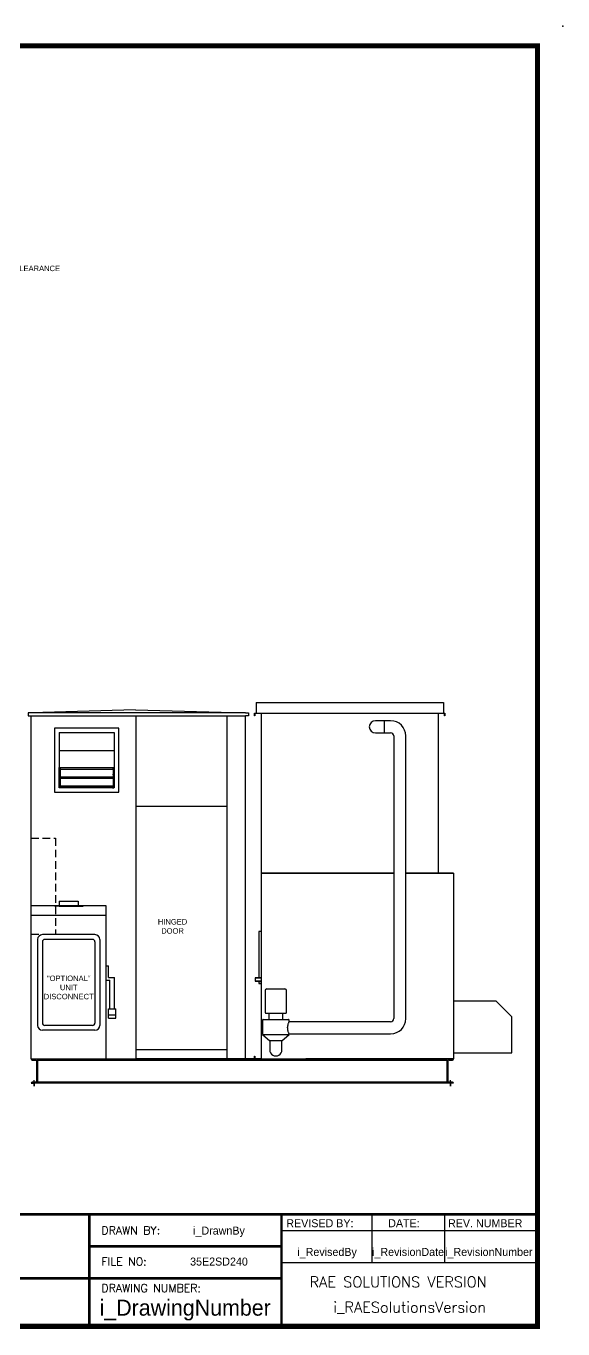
# Model space of a CAD drawing. Header units: inches. Extents: x -285 to 409, y -144 to 294.
# Drawn here: x 232 to 408.6, y -134.6 to 293.9 of the extents above; entities that cross this region are included whole.
import ezdxf
from ezdxf.enums import TextEntityAlignment as Align

# ---------------------------------------------------------------- set-up
doc = ezdxf.new("R2010")
doc.units = ezdxf.units.IN
doc.header["$MEASUREMENT"] = 0
doc.linetypes.add('HIDDEN', pattern=[0.375, 0.25, -0.125])
doc.layers.get('0').update_dxf_attribs({"color": 10})
doc.styles.add('SIMPLEX', font='SIMPLEX')

msp = doc.modelspace()

# ---------------------------------------------------------------- linework, layer by layer
at = {"color": 1, "ltscale": 5}
for p, q in [((267.96725, 69.07099), (233.65475, 68.07099)), ((267.96725, 69.07099), (304.15475, 68.07099)), ((233.65475, 68.07099), (232.65475, 68.07099)), ((232.65475, 68.07099), (232.65475, 67.07099)), ((232.65475, 67.07099), (233.65475, 67.07099)), ((304.15475, 68.07099), (233.65475, 68.07099)), ((233.65475, -45.78301), (233.65475, 67.07099)), ((233.65475, 67.07099), (304.15475, 67.07099)), ((268.15475, -45.78301), (268.15475, 67.07099)), ((298.15475, -45.78301), (298.15475, 67.07099)), ((304.15475, 68.07099), (305.15475, 68.07099)), ((304.15475, -45.78301), (304.15475, 67.07099)), ((305.15475, 67.07099), (304.15475, 67.07099)), ((305.15475, 68.07099), (305.15475, 67.07099)), ((298.15475, 37.21699), (268.15475, 37.21699)), ((298.15475, -42.78301), (268.15475, -42.78301)), ((233.65475, -45.78301), (233.65475, -45.78301)), ((233.65475, -45.78301), (372.65475, -45.78301)), ((234.02975, -46.15801), (235.15475, -46.15801)), ((235.52975, -53.03301), (235.52975, -46.53301)), ((235.90475, -53.78301), (235.90475, -45.78301)), ((235.90475, -46.15801), (370.40475, -46.15801)), ((298.15475, -45.78301), (268.15475, -45.78301)), ((304.15475, -45.78301), (298.15475, -45.78301)), ((307.15475, -45.78301), (304.15475, -45.78301)), ((307.15475, -45.78301), (304.15475, -45.78301)), ((370.40475, -45.78301), (370.40475, -53.78301)), ((370.77975, -46.53301), (370.77975, -53.03301)), ((371.15475, -46.15801), (372.27975, -46.15801)), ((372.65475, -45.78301), (372.65475, -45.78301)), ((372.65475, -53.78301), (233.65475, -53.78301)), ((233.65475, -53.78301), (233.65475, -53.78301)), ((233.65475, -53.78301), (234.65475, -53.78301)), ((235.15475, -53.40801), (234.02975, -53.40801)), ((234.65475, -54.78301), (234.65475, -52.78301)), ((234.65475, -53.78301), (234.65475, -54.78301)), ((370.40475, -53.40801), (235.90475, -53.40801)), ((372.27975, -53.40801), (371.15475, -53.40801)), ((371.65475, -54.78301), (371.65475, -52.78301)), ((372.65475, -53.78301), (371.65475, -53.78301)), ((371.65475, -53.78301), (371.65475, -54.78301)), ((372.65475, -53.78301), (372.65475, -53.78301))]:
    msp.add_line(p, q, dxfattribs=at)
at = {"color": 1, "linetype": 'Continuous'}
for p, q in [((307.65475, 71.45099), (369.27975, 71.45099)), ((307.65475, 71.45099), (307.65475, 67.95099)), ((307.65475, 71.45099), (369.27975, 71.45099)), ((307.65475, 71.45099), (307.65475, 67.95099)), ((369.27975, 71.45099), (369.27975, 67.95099)), ((369.27975, 71.45099), (369.27975, 67.95099)), ((307.15475, 67.95099), (309.40475, 67.95099)), ((307.15475, 67.07099), (307.15475, 67.95099)), ((307.15475, 67.95099), (309.40475, 67.95099)), ((307.15475, 67.07099), (307.15475, 67.95099)), ((307.27975, 67.07099), (307.15475, 67.07099)), ((307.27975, 67.07099), (307.15475, 67.07099)), ((309.40475, 67.82599), (307.27975, 67.82599)), ((307.27975, 67.82599), (307.27975, 67.07099)), ((307.27975, 67.82599), (307.27975, 67.07099)), ((309.40475, 67.82599), (307.27975, 67.82599)), ((309.40475, -2.23501), (309.40475, 67.95099)), ((309.40475, 67.95099), (309.40475, 67.93499)), ((309.40475, 67.95099), (367.52975, 67.95099)), ((309.40475, 67.95099), (309.40475, 67.93499)), ((309.40475, 67.95099), (367.52975, 67.95099)), ((309.40475, -2.28301), (309.40475, 67.95099)), ((309.40475, 67.93499), (367.52975, 67.93499)), ((309.40475, 67.93499), (367.52975, 67.93499)), ((349.92067, 65.45099), (346.90475, 65.45099)), ((349.92067, 61.45032), (349.92067, 65.45166)), ((351.92067, 65.45099), (349.92067, 65.45099)), ((367.52975, 67.95099), (369.77975, 67.95099)), ((367.52975, 67.95099), (367.52975, 67.93499)), ((367.52975, 67.95099), (367.52975, 67.93499)), ((367.52975, 67.95099), (369.77975, 67.95099)), ((367.52975, 67.95099), (367.52975, 15.32599)), ((369.65475, 67.82599), (367.52975, 67.82599)), ((369.65475, 67.82599), (367.52975, 67.82599)), ((369.65475, 67.07099), (369.65475, 67.82599)), ((369.65475, 67.07099), (369.65475, 67.82599)), ((369.77975, 67.07099), (369.65475, 67.07099)), ((369.77975, 67.07099), (369.65475, 67.07099)), ((369.77975, 67.95099), (369.77975, 67.07099)), ((369.77975, 67.95099), (369.77975, 67.07099)), ((262.47578, 63.03487), (241.35078, 63.03487)), ((241.35078, 63.03487), (241.35078, 41.90987)), ((242.85078, 61.53487), (260.97578, 61.53487)), ((262.47578, 41.90987), (262.47578, 63.03487)), ((346.90475, 61.45099), (349.92067, 61.45099)), ((349.92067, 61.45099), (351.92067, 61.45099)), ((352.92067, 60.45099), (352.92067, -32.53309)), ((356.92067, -32.53309), (356.92067, 60.45099)), ((242.85078, 43.40987), (242.85078, 50.04143)), ((242.91328, 43.47237), (242.91328, 50.04143)), ((243.16328, 50.04143), (243.16328, 49.90987)), ((260.66328, 49.90987), (243.16328, 49.90987)), ((243.16328, 49.90987), (243.16328, 49.40987)), ((260.66328, 49.40987), (243.16328, 49.40987)), ((243.16328, 49.40987), (243.16328, 46.90987)), ((260.66328, 50.04143), (260.66328, 49.90987)), ((260.66328, 49.90987), (260.66328, 49.40987)), ((260.66328, 49.40987), (260.66328, 46.90987)), ((260.91328, 50.04143), (260.91328, 43.47237)), ((260.97578, 50.04143), (260.97578, 43.40987)), ((260.97578, 43.40987), (242.85078, 43.40987)), ((260.91328, 43.47237), (242.91328, 43.47237)), ((260.66328, 46.90987), (243.16328, 46.90987)), ((243.16328, 46.90987), (243.16328, 46.40987)), ((260.66328, 46.40987), (243.16328, 46.40987)), ((243.16328, 46.40987), (243.16328, 43.90987)), ((260.66328, 43.90987), (243.16328, 43.90987)), ((243.16328, 43.90987), (243.16328, 43.47237)), ((260.66328, 46.90987), (260.66328, 46.40987)), ((260.66328, 46.40987), (260.66328, 43.90987)), ((260.66328, 43.90987), (260.66328, 43.47237)), ((367.52975, 46.30999), (367.52975, 15.32599)), ((241.35078, 41.90987), (262.47578, 41.90987)), ((309.40475, 15.37399), (352.92067, 15.37399)), ((309.40475, 15.34199), (352.92067, 15.34199)), ((309.40475, 15.32599), (352.92067, 15.32599)), ((309.42075, 15.37399), (309.42075, 15.38999)), ((309.42075, 15.32599), (309.42075, 15.34199)), ((356.92067, 15.38999), (367.52975, 15.38999)), ((356.92067, 15.37399), (372.65475, 15.37399)), ((356.92067, 15.34199), (367.52975, 15.34199)), ((356.92067, 15.32599), (372.65475, 15.32599)), ((367.51375, 15.38999), (367.51375, 15.37399)), ((367.51375, 15.34199), (367.51375, 15.32599)), ((372.65475, 15.32599), (372.65475, -25.83501)), ((372.65475, 15.32599), (372.65475, -25.88301)), ((308.52975, -3.87601), (308.52975, -19.12601)), ((309.40475, -3.87601), (308.52975, -3.87601)), ((308.52975, -3.92401), (308.52975, -19.17401)), ((309.40475, -3.92401), (308.52975, -3.92401)), ((309.40475, -45.62601), (309.40475, -2.25101)), ((309.40475, -45.67401), (309.40475, -2.29901)), ((307.40475, -19.12601), (307.40475, -20.12601)), ((309.40475, -19.12601), (307.40475, -19.12601)), ((307.40475, -19.17401), (307.40475, -20.17401)), ((309.40475, -19.17401), (307.40475, -19.17401)), ((307.40475, -20.12601), (309.40475, -20.12601)), ((307.40475, -20.17401), (309.40475, -20.17401)), ((308.52975, -20.12601), (308.52975, -20.87601)), ((308.52975, -20.17401), (308.52975, -20.92401)), ((308.52975, -20.87601), (309.40475, -20.87601)), ((308.52975, -20.92401), (309.40475, -20.92401)), ((310.65475, -23.28309), (310.65475, -30.53309)), ((311.15475, -22.78309), (317.15475, -22.78309)), ((317.65475, -30.53309), (317.65475, -23.28309)), ((372.63875, -25.83501), (372.63875, -45.73501)), ((372.63875, -25.83501), (372.65475, -25.83501)), ((372.63875, -25.88301), (372.63875, -45.78301)), ((372.63875, -25.88301), (372.65475, -25.88301)), ((372.65475, -25.83501), (372.65475, -28.00101)), ((372.65475, -25.88301), (372.65475, -26.80919)), ((372.65475, -26.80919), (372.65475, -43.80919)), ((386.68875, -26.80919), (372.65475, -26.80919)), ((372.65475, -28.00101), (372.65475, -45.00101)), ((391.77975, -31.90019), (386.68875, -26.80919)), ((309.77975, -33.03309), (309.77975, -37.78309)), ((310.02975, -32.78309), (318.27975, -32.78309)), ((310.90475, -30.78309), (317.40475, -30.78309)), ((311.90475, -30.78309), (311.90475, -32.78309)), ((316.40475, -32.78309), (316.40475, -30.78309)), ((318.52975, -33.53309), (318.52975, -33.03309)), ((351.92067, -33.53309), (318.52975, -33.53309)), ((391.77975, -43.80919), (391.77975, -31.90019)), ((309.77975, -37.78309), (312.15475, -39.78309)), ((309.77975, -37.78309), (318.52975, -37.78309)), ((316.15475, -39.78309), (318.52975, -37.78309)), ((318.52975, -37.78309), (318.52975, -37.53282)), ((318.52975, -37.53309), (351.92067, -37.53309)), ((316.15475, -39.78309), (312.15467, -39.78309)), ((312.15475, -39.78309), (312.15475, -42.79905)), ((316.15475, -42.79905), (316.15475, -39.78309)), ((307.15475, -44.87101), (307.27975, -44.87101)), ((307.15475, -45.75101), (307.15475, -44.87101)), ((307.15475, -45.79901), (307.15475, -44.91901)), ((307.15475, -44.91901), (307.27975, -44.91901)), ((307.27975, -44.87101), (307.27975, -45.62601)), ((307.27975, -44.91901), (307.27975, -45.67401)), ((307.27975, -45.62601), (309.40475, -45.62601)), ((307.27975, -45.67401), (309.40475, -45.67401)), ((372.65475, -45.75101), (324.02975, -45.75101)), ((372.65475, -45.76701), (324.02975, -45.76701)), ((372.65475, -45.78301), (324.02975, -45.78301)), ((372.65475, -45.79901), (324.02975, -45.79901)), ((372.63875, -45.73501), (372.65475, -45.73501)), ((372.63875, -45.75101), (372.65475, -45.75101)), ((372.63875, -45.76701), (372.65475, -45.76701)), ((372.63875, -45.78301), (372.65475, -45.78301)), ((372.65475, -43.80919), (372.65475, -45.78301)), ((372.65475, -43.80919), (391.77975, -43.80919)), ((372.65475, -45.00101), (372.65475, -45.73501)), ((372.65475, -45.73501), (372.65475, -45.75101)), ((372.65475, -45.75101), (372.65475, -45.76701)), ((372.65475, -45.76701), (372.65475, -45.78301)), ((372.65475, -45.78301), (372.65475, -45.79901))]:
    msp.add_line(p, q, dxfattribs=at)
at = {"ltscale": 5}
for p, q in [((242.85078, 61.53487), (242.85078, 50.04143)), ((260.97578, 61.53487), (260.97578, 50.04143)), ((242.85078, 55.69937), (260.97578, 55.69937)), ((242.85078, 50.04143), (260.97578, 50.04143))]:
    msp.add_line(p, q, dxfattribs=at)
at = {"color": 1, "linetype": 'HIDDEN', "ltscale": 10}
for p, q in [((233.65475, 26.78957), (241.65475, 26.78957)), ((233.65475, 26.78957), (241.65475, 26.78957)), ((241.65475, 26.78957), (241.65475, -4.71043)), ((233.65475, -4.71043), (241.65475, -4.71043))]:
    msp.add_line(p, q, dxfattribs=at)
at = {"color": 1}
for p, q in [((258.36256, 4.52699), (233.65475, 4.52699)), ((242.86428, 4.58099), (241.29209, 4.58099)), ((242.86428, 4.48273), (241.29209, 4.48273)), ((242.86428, 6.05491), (242.86428, 4.48273)), ((242.86428, 6.05491), (249.15303, 6.05491)), ((242.86428, 4.48273), (249.15303, 4.48273)), ((249.15303, 6.05491), (249.15303, 4.48273)), ((249.15303, 4.58099), (250.72522, 4.58099)), ((249.15303, 4.48273), (250.72522, 4.48273)), ((258.36256, -45.78301), (258.36256, 4.52699)), ((258.36256, -45.78301), (258.36256, 4.52699)), ((258.36256, 1.38262), (233.65475, 1.38262)), ((235.78944, -6.47832), (235.78944, -34.7777)), ((254.65569, -4.90613), (237.36162, -4.90613)), ((237.36162, -7.26442), (237.36162, -33.9916)), ((253.86959, -6.47832), (238.14772, -6.47832)), ((254.65569, -7.26442), (254.65569, -33.9916)), ((256.22787, -6.47832), (256.22787, -34.7777)), ((258.36256, -15.12535), (259.14866, -15.12535)), ((259.14866, -19.05582), (259.14866, -15.12535)), ((258.36256, -19.84192), (259.5417, -19.84192)), ((259.14866, -19.05582), (261.11389, -19.05582)), ((259.5417, -29.27504), (259.5417, -19.84192)), ((261.11389, -29.27504), (261.11389, -19.05582)), ((259.14866, -32.41942), (259.14866, -29.27504)), ((259.14866, -29.27504), (261.50694, -29.27504)), ((261.50694, -32.41942), (261.50694, -29.27504)), ((259.14866, -31.24028), (261.50694, -31.24028)), ((259.14866, -32.41942), (261.50694, -32.41942)), ((254.65569, -36.34988), (237.36162, -36.34988)), ((253.86959, -34.7777), (238.14772, -34.7777))]:
    msp.add_line(p, q, dxfattribs=at)
at = {"lineweight": 30}
for p, q in [((105.41627, -96.90051), (316.01627, -96.90051)), ((252.83627, -96.90051), (252.83627, -117.96051)), ((316.01627, -96.90051), (316.01627, -133.75551)), ((316.01627, -96.90051), (400.25627, -96.90051)), ((316.01627, -96.90051), (316.01627, -102.16551)), ((345.73966, -96.90051), (345.73966, -112.69551)), ((369.67727, -96.90051), (369.67727, -112.69551)), ((316.01627, -102.16551), (400.25627, -102.16551)), ((252.83627, -107.43051), (316.01627, -107.43051)), ((252.83627, -117.96051), (252.83627, -107.43051)), ((316.01627, -112.69551), (400.25627, -112.69551)), ((316.01627, -117.96051), (105.41627, -117.96051)), ((252.83627, -117.96051), (252.83627, -133.75551))]:
    msp.add_line(p, q, dxfattribs=at)
at = {"const_width": 1.6848}
msp.add_lwpolyline([(-273.66373, -133.75551), (400.25627, -133.75551), (400.25627, 287.44449), (-273.66373, 287.44449), (-273.66373, -133.75551)], dxfattribs=at)
at = {"lineweight": 30, "const_width": 0.8424}
for points in [[(400.25627, -96.90051), (-105.18373, -96.90051), (-105.18373, -133.75551)], [(252.83627, -96.90051), (252.83627, -133.75551)], [(316.01627, -133.75551), (316.01627, -96.90051), (400.25627, -96.90051)], [(316.01627, -107.43051), (252.83627, -107.43051), (252.83627, -133.75551)], [(316.01627, -117.96051), (105.41627, -117.96051)]]:
    msp.add_lwpolyline(points, dxfattribs=at)
at = {"color": 1, "linetype": 'Continuous'}
for centre, radius, start, end in [((346.90475, 63.45099), 2, 90, 270), ((351.92067, 60.45099), 5, 0, 90), ((351.92067, 60.45099), 1, 0, 90), ((251.91328, 52.47237), 9.53125, 199.2198645, 203.3598377), ((251.91328, 52.47237), 9.59375, 200.263336, 204.2095026), ((251.91328, 52.47237), 9.90625, 204.6987423, 207.9593124), ((251.91328, 52.47237), 9.96875, 205.4685689, 208.6287164), ((251.91328, 52.47237), 10.28125, 208.9100268, 211.6724334), ((251.91328, 52.47237), 10.34375, 209.5308265, 212.2292036), ((251.91328, 52.47237), 9.21875, 195.2894706, 198.3497386), ((251.91328, 52.47237), 9.15625, 195.3964128, 197.1314638), ((251.91328, 52.47237), 9.15625, 342.8685362, 344.6035872), ((251.91328, 52.47237), 9.21875, 341.6502614, 344.7105294), ((251.91328, 52.47237), 9.90625, 332.0406876, 335.3012577), ((251.91328, 52.47237), 9.96875, 331.3712836, 334.5314311), ((251.91328, 52.47237), 10.28125, 328.3275666, 331.0899732), ((251.91328, 52.47237), 10.34375, 327.7707964, 330.4691735), ((251.91328, 47.07364), 9.53125, 336.6401623, 340.7801355), ((251.91328, 47.07364), 9.59375, 335.7904974, 339.736664), ((311.15475, -23.28309), 0.5, 90, 180), ((317.15475, -23.28309), 0.5, 0, 90), ((310.02975, -33.03309), 0.25, 90, 180), ((310.90475, -30.53309), 0.25, 180, 270), ((317.40475, -30.53309), 0.25, 270, 0), ((318.27975, -33.03309), 0.25, 0, 90), ((351.92067, -32.53309), 5, 270, 0), ((351.92067, -32.53309), 1, 270, 0), ((314.15475, -42.79905), 2, 179.9999994, 0), ((314.15475, -42.79905), 2, 0, 0.0012158)]:
    msp.add_arc(centre, radius, start, end, dxfattribs=at)
at = {"color": 1}
for centre, radius, start, end in [((237.36162, -6.47832), 1.57219, 90, 180), ((238.14772, -7.26442), 0.78609, 90, 180), ((253.86959, -7.26442), 0.78609, 0, 90), ((254.65569, -6.47832), 1.57219, 0, 90), ((238.14772, -33.9916), 0.78609, 180, 270), ((253.86959, -33.9916), 0.78609, 270, 0), ((237.36162, -34.7777), 1.57219, 180, 270), ((254.65569, -34.7777), 1.57219, 270, 0)]:
    msp.add_arc(centre, radius, start, end, dxfattribs=at)
at = {"color": 1, "ltscale": 5}
for centre, start, end in [((234.02975, -45.78301), 180, 270), ((235.15475, -46.53301), 0, 90), ((371.15475, -46.53301), 90, 180), ((372.27975, -45.78301), 270, 360), ((234.02975, -53.78301), 90, 180), ((235.15475, -53.03301), 270, 0), ((371.15475, -53.03301), 180, 270), ((372.27975, -53.78301), 0, 90)]:
    msp.add_arc(centre, 0.375, start, end, dxfattribs=at)
at = {"color": 1, "linetype": 'Continuous'}
msp.add_open_spline([(318.5297, -37.53304), (318.52971, -37.53306), (318.52758, -37.52834), (318.52328, -37.51887), (318.51342, -37.49715), (318.49215, -37.4504), (318.4626, -37.38155), (318.4288, -37.30276), (318.38416, -37.19503), (318.33621, -37.06404), (318.28987, -36.93743), (318.24044, -36.78909), (318.19584, -36.62378), (318.14987, -36.45335), (318.10904, -36.26488), (318.0821, -36.06568), (318.05639, -35.87554), (318.04334, -35.67562), (318.04619, -35.4769), (318.04918, -35.26906), (318.06958, -35.06253), (318.10214, -34.86866), (318.13747, -34.65827), (318.18711, -34.46279), (318.23942, -34.2907), (318.28592, -34.13773), (318.33452, -34.00324), (318.37806, -33.89125), (318.42322, -33.77511), (318.46293, -33.68316), (318.48961, -33.62257), (318.51537, -33.56407), (318.52897, -33.53481), (318.52975, -33.53309)], degree=3, knots=[0, 0, 0, 0, 0.037490633, 0.037490633, 0.037490633, 0.123513347, 0.123513347, 0.123513347, 0.221951066, 0.221951066, 0.221951066, 0.317094174, 0.317094174, 0.317094174, 0.415185872, 0.415185872, 0.415185872, 0.508810198, 0.508810198, 0.508810198, 0.606730373, 0.606730373, 0.606730373, 0.71299962, 0.71299962, 0.71299962, 0.807462493, 0.807462493, 0.807462493, 0.905420293, 0.905420293, 0.905420293, 1, 1, 1, 1], dxfattribs=at)
for p in [(408.60759, 293.93287), (316.01627, -133.75551)]:
    msp.add_point(p)

# ---------------------------------------------------------------- texts
at = {"color": 1}
msp.add_text('144" MINIMUM SERVICE CLEARANCE', height=1.8, dxfattribs=at).set_placement((198.7804, 213.32778))
at = {"lineweight": 30}
for s, p in [('REVISED BY:', (317.59643, -101.14441)), ('DATE:', (351.11949, -101.14441)), ('REV. NUMBER', (370.8057, -101.14441))]:
    msp.add_text(s, height=2.6325, dxfattribs=at).set_placement(p)
at = {"lineweight": 30, "style": 'SIMPLEX'}
for s, height, p in [('DRAWN BY:', 2.6325, (256.78502, -103.48176)), ('FILE NO:', 2.6325, (256.78502, -113.75725)), ('DRAWING NUMBER:', 2.6325, (256.78502, -122.48498)), ('RAE SOLUTIONS VERSION', 3.49596, (325.24554, -120.89315))]:
    msp.add_text(s, height=height, dxfattribs=at).set_placement(p)
at = {"lineweight": 30}
for s, height, p in [('i_DrawnBy', 2.6325, (295.45053, -103.5685)), ('35E2SD240', 2.6325, (295.45053, -113.75365)), ('i_RevisedBy', 2.6325, (331.01232, -110.58375)), ('i_RevisionDate', 2.6325, (357.64783, -110.58375)), ('i_RevisionNumber', 2.6325, (384.23216, -110.58375)), ('i_DrawingNumber', 5.265, (284.33007, -130.23278))]:
    msp.add_text(s, height=height, dxfattribs=at).set_placement(p, align=Align.CENTER)
at = {"lineweight": 30, "style": 'SIMPLEX'}
msp.add_text('i_RAESolutionsVersion', height=3.49596, dxfattribs=at).set_placement((358.22317, -129.19989), align=Align.CENTER)
at = {"color": 1, "ltscale": 5, "char_height": 1.8}
for s, insert, attachment_point in [('HINGED\\PDOOR', (280.18083, -2.20076), 5), ('"OPTIONAL"\\PUNIT\\PDISCONNECT', (246.01927, -18.3727), 2)]:
    msp.add_mtext(s, dxfattribs=dict(at, insert=insert, attachment_point=attachment_point))

doc.saveas('drawing.dxf')
